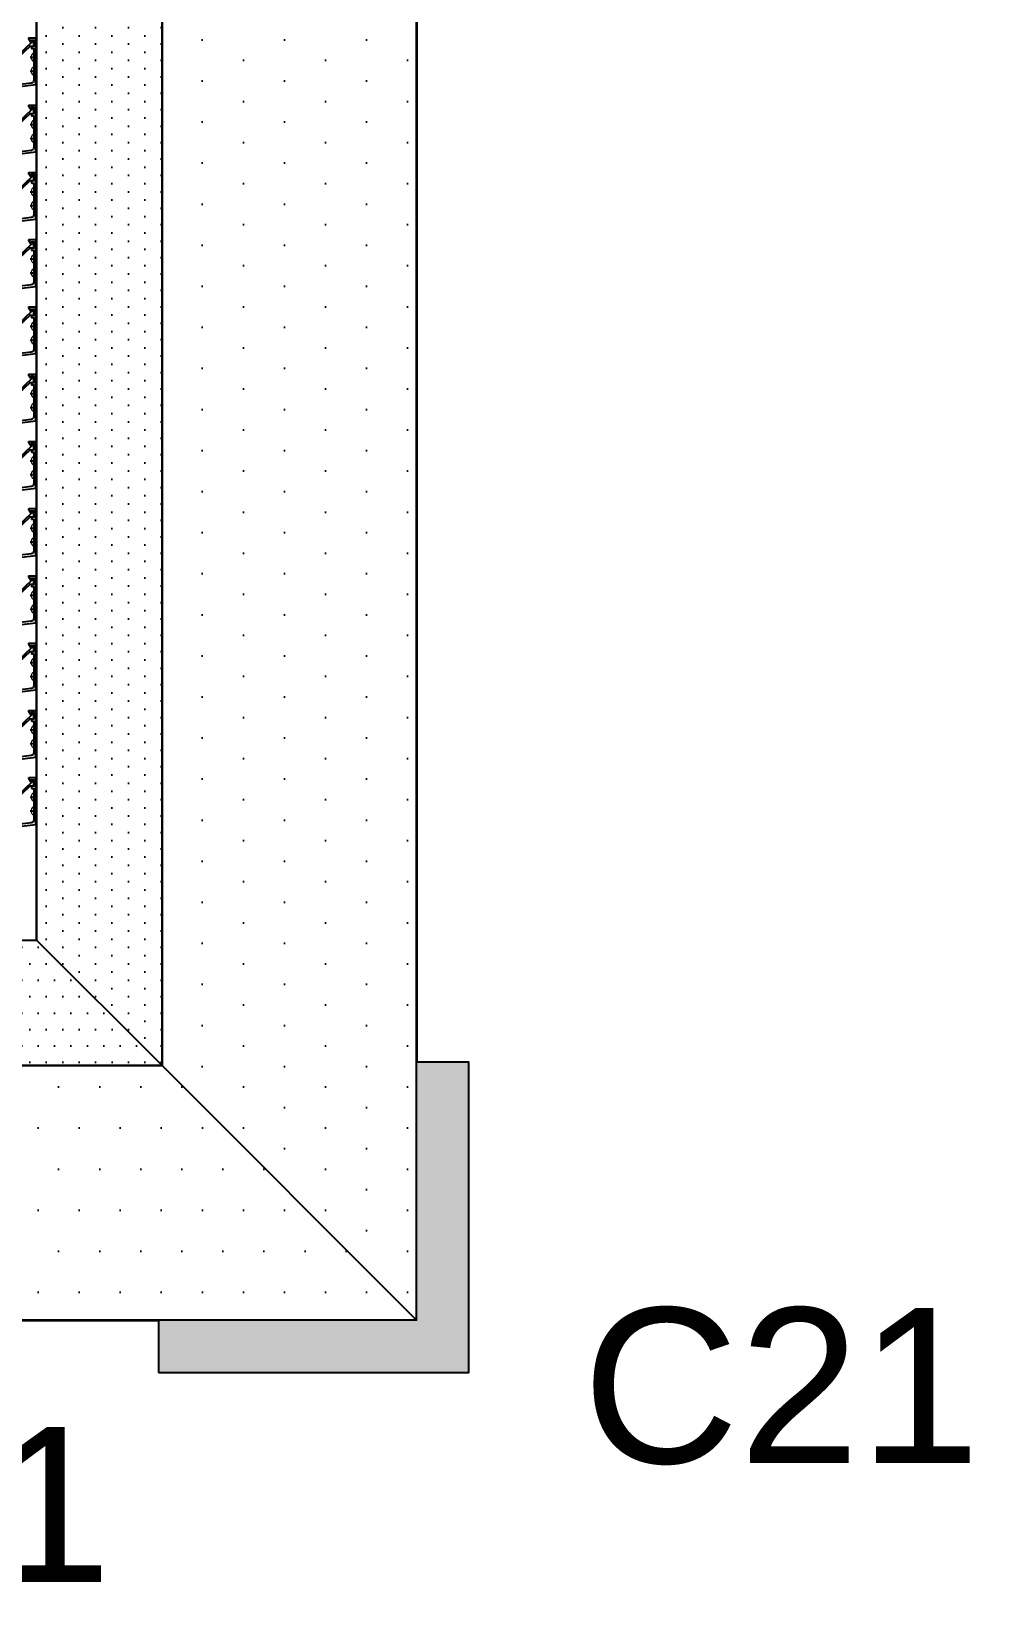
# Model space of a CAD drawing. Header units: millimetres. Extents: x 663313 to 1226001, y 1431724 to 1620898.
# Drawn here: x 745206 to 746138, y 1513704 to 1515217 of the extents above; entities that cross this region are included whole.
import ezdxf

# ---------------------------------------------------------------- set-up
doc = ezdxf.new("R2010")
doc.units = ezdxf.units.MM
for name, pattern in [('CENTER', [50.8, 31.75, -6.35, 6.35, -6.35]), ('HIDDEN', [0.375, 0.25, -0.125]), ('XKITLINE00', [0]), ('XKITLINE02', [4, 2, -2])]:
    doc.linetypes.add(name, pattern=pattern)
for name, color, linetype in [('000 - CONCRETE_COL_HATCH_', 251, 'Continuous'), ('000 - CONCRETE_COL_WIPEOUT_', 250, 'Continuous'), ('000 - EXISTING_COLUMN_CUT_COLOR_5', 5, 'Continuous'), ('000 - EXISTING_CONCRETE_CUT_COLOR_5', 5, 'Continuous'), ('000 - STRUCTURE_STEEL_ACCESORIES_MAIN_COLOR_2', 1, 'Continuous'), ('000 - STRUCTURE_STEEL_ACCESORIES_SUB_COLOR_3', 251, 'Continuous'), ('000 - STRUCTURE_STEEL_ACCESORIES_WIPEOUT_', 250, 'Continuous'), ('010 - ASPG_ACCESSORIES_HATCH_', 251, 'Continuous'), ('010 - ASPG_ACCESSORIES_MAIN_COLOR_1', 1, 'Continuous'), ('010 - ASPG_ACCESSORIES_SUB_COLOR_1', 1, 'Continuous'), ('010 - ASPG_ACCESSORIES_SUB_COLOR_2', 251, 'Continuous'), ('010 - ASPG_ACCESSORIES_SYMBOL_', 251, 'Continuous'), ('010 - ASPG_ACCESSORIES_WIPEOUT_', 250, 'Continuous'), ('010 - ASPG_EXTR_MAIN_COLOR_2', 2, 'Continuous'), ('010 - ASPG_FASTERN_MAIN_COLOR_1', 1, 'Continuous'), ('010 - ASPG_FLASHING_HATCH_', 251, 'Continuous'), ('010 - ASPG_FLASHING_MAIN_COLOR_2', 2, 'Continuous'), ('010 - ASPG_FLASHING_MAIN_COLOR_4', 4, 'Continuous'), ('010 - ASPG_FLASHING_WIPEOUT_', 250, 'Continuous'), ('010 - ASPG_FRAMING_CUT_COLOR_4', 4, 'Continuous'), ('010 - ASPG_FRAMING_HATCH_', 251, 'Continuous'), ('010 - ASPG_FRAMING_MAIN_COLOR_2', 2, 'Continuous'), ('010 - ASPG_FRAMING_SUB_COLOR_2', 1, 'Continuous'), ('010 - ASPG_FRAMING_WIPEOUT_', 250, 'Continuous'), ('BOLT & SCREW', 251, 'Continuous'), ('Center Line', 1, 'CENTER'), ('CVA044__', 2, 'Continuous'), ('DIM', 1, 'Continuous'), ('tube-stopper', 2, 'Continuous')]:
    doc.layers.add(name, color=color, linetype=linetype)
doc.layers.add('000 - STRUCTURE_STEEL_ACCESORIES_DEF_SUB', color=250, linetype='Continuous', plot=False)
doc.layers.add('010 - ASPG_EXTR_DEF_SUB', color=250, linetype='Continuous', plot=False)
for name, color, linetype, lineweight in [('12-GRID', 1, 'CENTER', 13), ('9-SCREW', 251, 'Continuous', 9), ('A-FLOR-E', 2, 'Continuous', 9), ('Bolt', 7, 'Continuous', 0), ('Part', 2, 'Continuous', 0), ('SCREW', 8, 'Continuous', 5)]:
    doc.layers.add(name, color=color, linetype=linetype, lineweight=lineweight)
doc.styles.add('Arial', font='arial.ttf')
pattern_1 = [(0, (0, 0), (7.9375, 15.875), [0, -15.875])]
pattern_2 = [(0, (0, 0), (19.84375, 39.6875), [0, -39.6875])]
pattern_3 = [(45, (68845973.911, -106253.634), (-4.0411152545, 4.0411152545), []), (45, (68845976.6053, -106253.634), (-4.0411152545, 4.0411152545), [])]

# ---------------------------------------------------------------- blocks, each defined once
blk = doc.blocks.new('C21')
at = {"color": 251}
for p, q in [((0, 0.063), (0, -0.063)), ((0.063, 0), (-0.063, 0))]:
    blk.add_line(p, q, dxfattribs=at)
at = {"layer": 'A-FLOR-E', "color": 5}
blk.add_lwpolyline([(0.15, 0.15), (0.15, -0.15), (-0.15, -0.15), (-0.15, 0.15)], close=True, dxfattribs=at)
blk = doc.blocks.new('44')
at = {"layer": 'Bolt', "color": 21, "linetype": 'XKITLINE00', "lineweight": 0}
for p, q in [((25.6652, 44.43), (25.6745, 44.43)), ((25.6792, 44.444), (25.6792, 44.4347)), ((25.6932, 44.43), (25.6839, 44.43)), ((25.7252, 44.43), (25.7345, 44.43)), ((25.7392, 44.444), (25.7392, 44.4347)), ((25.7532, 44.43), (25.7439, 44.43)), ((25.6792, 44.416), (25.6792, 44.4253)), ((25.7392, 44.416), (25.7392, 44.4253)), ((25.6292, 44.334), (25.6292, 44.3247)), ((25.6292, 44.334), (25.6292, 44.3247)), ((25.7892, 44.334), (25.7892, 44.3247)), ((25.7892, 44.334), (25.7892, 44.3247)), ((25.6152, 44.32), (25.6245, 44.32)), ((25.6152, 44.32), (25.6245, 44.32)), ((25.6292, 44.306), (25.6292, 44.3153)), ((25.6292, 44.306), (25.6292, 44.3153)), ((25.6432, 44.32), (25.6339, 44.32)), ((25.6432, 44.32), (25.6339, 44.32)), ((25.7752, 44.32), (25.7845, 44.32)), ((25.7752, 44.32), (25.7845, 44.32)), ((25.7892, 44.306), (25.7892, 44.3153)), ((25.7892, 44.306), (25.7892, 44.3153)), ((25.8032, 44.32), (25.7939, 44.32)), ((25.8032, 44.32), (25.7939, 44.32))]:
    blk.add_line(p, q, dxfattribs=at)
at = {"layer": 'Bolt', "color": 21, "linetype": 'XKITLINE02', "lineweight": 0}
for p, q in [((25.7062, 44.3395), (25.7012, 44.3395)), ((25.7062, 44.327), (25.7122, 44.327)), ((25.7122, 44.327), (25.7062, 44.327)), ((25.7201, 44.32), (25.6772, 44.32)), ((25.7062, 44.313), (25.7122, 44.313)), ((25.7122, 44.313), (25.7062, 44.313)), ((25.7062, 44.3005), (25.7012, 44.3005))]:
    blk.add_line(p, q, dxfattribs=at)
at = {"layer": 'Part', "color": 251, "linetype": 'HIDDEN', "lineweight": 0, "ltscale": 5}
for p, q in [((28.1068, 44.4836), (25.4342, 44.4836)), ((28.1068, 44.3746), (25.4342, 44.3746))]:
    blk.add_line(p, q, dxfattribs=at)
at = {"layer": 'Part', "linetype": 'XKITLINE02', "lineweight": 0}
for p, q in [((25.7062, 44.37), (25.7062, 44.49)), ((25.7122, 44.37), (25.7122, 44.49)), ((25.7012, 44.35), (25.7012, 44.29))]:
    blk.add_line(p, q, dxfattribs=at)
at = {"layer": 'Part', "color": 21, "linetype": 'XKITLINE02', "lineweight": 0}
for p, q in [((25.7122, 44.4), (25.7062, 44.4)), ((25.7592, 44.37), (25.6592, 44.37))]:
    blk.add_line(p, q, dxfattribs=at)
at = {"layer": 'Part', "color": 252, "linetype": 'HIDDEN', "lineweight": 0, "ltscale": 2}
for p, q in [((25.5992, 44.375), (25.5792, 44.395)), ((25.8192, 44.375), (25.8392, 44.395))]:
    blk.add_line(p, q, dxfattribs=at)
at = {"layer": 'Part', "lineweight": 0}
for p, q in [((25.5792, 44.245), (25.5992, 44.265)), ((25.8392, 44.245), (25.8192, 44.265))]:
    blk.add_line(p, q, dxfattribs=at)
at = {"layer": 'Part', "color": 4, "lineweight": 0}
blk.add_lwpolyline([(25.4342, 44.4916), (28.1068, 44.4916), (28.1068, 44.3666), (25.4342, 44.3666)], close=True, dxfattribs=at)
at = {"layer": 'Part', "linetype": 'XKITLINE02', "lineweight": 0}
for points in [[(25.6592, 44.37), (25.6592, 44.49), (25.7592, 44.49), (25.7592, 44.37)], [(25.7062, 44.35), (25.6462, 44.35), (25.6462, 44.29), (25.7062, 44.29)]]:
    blk.add_lwpolyline(points, dxfattribs=at)
at = {"layer": 'Part', "color": 252, "linetype": 'HIDDEN', "lineweight": 0, "ltscale": 2}
for points in [[(25.8392, 44.3666), (25.8392, 44.395), (25.5792, 44.395), (25.5792, 44.3666)], [(25.8192, 44.3666), (25.8192, 44.375), (25.5992, 44.375), (25.5992, 44.3666)]]:
    blk.add_lwpolyline(points, dxfattribs=at)
at = {"layer": 'Part', "linetype": 'XKITLINE02', "lineweight": 0}
blk.add_lwpolyline([(25.7592, 44.37), (25.7592, 44.362), (25.7122, 44.362), (25.7122, 44.278), (25.7592, 44.278), (25.7592, 44.27), (25.6592, 44.27), (25.6592, 44.278), (25.7062, 44.278), (25.7062, 44.362), (25.6592, 44.362), (25.6592, 44.37)], close=True, dxfattribs=at)
at = {"layer": 'Part', "lineweight": 0}
for points in [[(25.5792, 44.3666), (25.5792, 44.245), (25.8392, 44.245), (25.8392, 44.3666)], [(25.5992, 44.3666), (25.5992, 44.265), (25.8192, 44.265), (25.8192, 44.3666)]]:
    blk.add_lwpolyline(points, dxfattribs=at)
blk = doc.blocks.new('*U5735')
blk.add_wipeout([(-150, -150), (150, -150), (150, 150), (-150, 150)]).dxf.layer = '000 - CONCRETE_COL_WIPEOUT_'
at = {"layer": '000 - CONCRETE_COL_HATCH_'}
h = blk.add_hatch(dxfattribs=at)
h.set_pattern_fill('AR-CONC', color=256, scale=0.5)
h.set_pattern_definition([(50, (0, -2e-14), (3.5863, -0.31376), [0.375, -4.125]), (355, (0, -2e-14), (-0.693757, 3.76096), [0.3, -3.3]), (100.4514, (0.299, -0.026), (2.892544, 3.4472), [0.3187, -3.50571]), (46.1842, (0, 1), (5.33621, -0.8276), [0.5625, -6.1875]), (96.6356, (0.4447, 0.931), (4.67331, 4.87059), [0.47805, -5.25857]), (351.1842, (0, 1), (4.67331, 4.8706), [0.45, -4.95]), (21, (0.5, 0.75), (2.984535, -2.013094), [0.375, -4.125]), (326, (0.5, 0.75), (1.216577, 3.62575), [0.3, -3.3]), (71.4514, (0.7487, 0.5822), (4.20111, 1.612656), [0.3187, -3.50571]), (37.5, (0, -2e-14), (0.060799, 1.664469), [0, -3.26, 0, -3.35, 0, -3.3125]), (7.5, (0, -2e-14), (1.315348, 1.972059), [0, -1.91, 0, -3.185, 0, -1.2625]), (327.5, (-1.115, -2e-14), (2.669112, -0.112774), [0, -1.25, 0, -3.9, 0, -5.175]), (317.5, (-1.615, -2e-14), (2.91593, 0.500525), [0, -1.625, 0, -2.59, 0, -3.675])])
h.paths.add_polyline_path([(-150, -150), (150, -150), (150, 150), (-150, 150)])
blk.add_point((0, 0))
at = {"layer": '000 - EXISTING_COLUMN_CUT_COLOR_5'}
blk.add_lwpolyline([(-150, -150), (150, -150), (150, 150), (-150, 150)], close=True, dxfattribs=at)
blk = doc.blocks.new('W-1-PP18-ST_ENT4_REV00_20260531-225334_LOPF_PL')
at = {"layer": 'DIM', "color": 253, "linetype": 'HIDDEN', "ltscale": 5}
blk.add_line((-2609.5, -7804.7), (-2609.3, -2059.5), dxfattribs=at)
at = {"layer": 'DIM', "color": 2}
blk.add_line((-2359.5, -7804.7), (-2359.4, -5082.1), dxfattribs=at)
for points in [[(-2609.5, -7804.7), (-3030, -7804.7)], [(-2609.5, -8054.7), (-3030, -8054.7)]]:
    blk.add_lwpolyline(points, dxfattribs=at)
at = {"color": 2, "xscale": 1000.000000000001, "yscale": 1000.000000000001, "zscale": 1000.000000000001, "rotation": 89.99860513390384}
blk.add_blockref('C21', (-2459.5, -7954.7), dxfattribs=at)
at = {"layer": 'CVA044__', "color": 3, "char_height": 150, "attachment_point": 5, "style": 'Arial', "bg_fill": 3, "box_fill_scale": 1.1, "bg_fill_color": 256, "bg_fill_true_color": 13158600, "bg_fill_transparency": 0}
for insert in [(-2007.5, -8118.2), (-2847, -8233.2)]:
    blk.add_mtext('\\A1;C21', dxfattribs=dict(at, insert=insert))
at = {"xscale": 1000.000000000001, "yscale": 1000.000000000001, "zscale": 1000.000000000001, "rotation": 90}
blk.add_blockref('44', (41885.6, -33213.9), dxfattribs=at)
at = {"layer": '000 - EXISTING_CONCRETE_CUT_COLOR_5'}
blk.add_blockref('*U5735', (-2459.5, -7954.7), dxfattribs=at)
blk = doc.blocks.new('*U6399')
at = {"layer": '12-GRID', "color": 8, "linetype": 'CENTER'}
for p, q in [((0, -6.2), (0, 2.2)), ((-4.2, -2), (4.2, -2))]:
    blk.add_line(p, q, dxfattribs=at)
at = {"layer": 'BOLT & SCREW'}
for p, q in [((-0.6, -1.8), (-1.8, -1.6)), ((-0.6, -2.2), (-1.8, -2.4)), ((-0.5, -1.8), (-0.9, -1.6)), ((-0.5, -2.2), (-0.9, -2.4)), ((-0.2, -1.4), (-0.4, -0.2)), ((-0.2, -1.5), (-0.4, -1.1)), ((-0.2, -2.5), (-0.4, -2.9)), ((-0.2, -2.6), (-0.4, -3.8)), ((0.2, -1.4), (0.4, -0.2)), ((0.2, -1.5), (0.4, -1.1)), ((0.4, -2.9), (0.2, -2.5)), ((0.2, -2.6), (0.4, -3.8)), ((0.5, -1.8), (0.9, -1.6)), ((0.5, -2.2), (0.9, -2.4)), ((0.6, -1.8), (1.8, -1.6)), ((0.6, -2.2), (1.8, -2.4))]:
    blk.add_line(p, q, dxfattribs=at)
for points in [[(-1.8, -1.6), (-0.9, -1.6, 0.414214), (-0.4, -1.1), (-0.4, -0.2), (0.4, -0.2), (0.4, -1.1, 0.414214), (0.9, -1.6), (1.8, -1.6), (1.8, -2.4), (0.9, -2.4, 0.414214), (0.4, -2.9), (0.4, -3.8), (-0.4, -3.8), (-0.4, -2.9, 0.414214), (-0.9, -2.4), (-1.8, -2.4)], [(0.2, -2.5, -0.414214), (0.5, -2.2), (0.6, -2.2), (0.6, -1.8), (0.5, -1.8, -0.414214), (0.2, -1.5), (0.2, -1.4), (-0.2, -1.4), (-0.2, -1.5, -0.414214), (-0.5, -1.8), (-0.6, -1.8), (-0.6, -2.2), (-0.5, -2.2, -0.414214), (-0.2, -2.5), (-0.2, -2.6), (0.2, -2.6)]]:
    blk.add_lwpolyline(points, format="xyb", close=True, dxfattribs=at)
blk.add_circle((0, -2), 3.5, dxfattribs=at)
blk = doc.blocks.new('000_ASPG_TYP_FILES_20260218-010703_FRAME_EXTR_')
at = {"layer": '010 - ASPG_FRAMING_HATCH_'}
h = blk.add_hatch(dxfattribs=at)
h.set_pattern_fill('ANSI32', color=256, scale=0.1, angle=180)
edge = h.paths.add_edge_path()
edge.add_line((2, 16), (2, 2))
edge.add_line((2, 2), (39.7, 2))
edge.add_arc((39.7, 1.7), 0.3, 0, 90, ccw=False)
edge.add_line((40, 1.7), (40, 0.3))
edge.add_arc((39.7, 0.3), 0.3, -90, 0, ccw=False)
edge.add_line((39.7, 0), (0.3, 0))
edge.add_arc((0.3, 0.3), 0.3, 180, 270, ccw=False)
edge.add_line((0, 0.3), (0, 17.7))
edge.add_arc((0.3, 17.7), 0.3, 90, 180, ccw=False)
edge.add_line((0.3, 18), (22.6, 18))
edge.add_arc((22.6, 18.5), 0.5, 270, 380.2095)
edge.add_arc((26.2, 19.8), 3.35, 182.0638, 200.2095, ccw=False)
edge.add_arc((23.6, 19.7), 0.76, 2.0638, 182.0638, ccw=False)
edge.add_arc((26.2, 19.8), 1.83, 182.0638, 447.9362)
edge.add_arc((26.3, 22.4), 0.76, 87.9362, 267.9362, ccw=False)
edge.add_arc((26.2, 19.8), 3.35, 69.7905, 87.9362, ccw=False)
edge.add_arc((27.5, 23.4), 0.5, 249.7905, 360)
edge.add_line((28, 23.4), (28, 26.7))
edge.add_line((28, 26.7), (28.5, 27.2))
edge.add_line((28.5, 27.2), (28, 27.7))
edge.add_line((28, 27.7), (28, 38.6))
edge.add_line((28, 38.6), (28.5, 39.1))
edge.add_line((28.5, 39.1), (28, 39.6))
edge.add_line((28, 39.6), (28, 42.9))
edge.add_arc((27.5, 42.9), 0.5, 0, 110.2095)
edge.add_arc((26.2, 46.5), 3.35, 272.0638, 290.2095, ccw=False)
edge.add_arc((26.3, 43.9), 0.76, 92.0638, 272.0638, ccw=False)
edge.add_arc((26.2, 46.5), 1.83, 272.0638, 537.9362)
edge.add_arc((23.6, 46.6), 0.76, 177.9362, 357.9362, ccw=False)
edge.add_arc((26.2, 46.5), 3.35, 159.7905, 177.9362, ccw=False)
edge.add_arc((22.6, 47.8), 0.5, 339.7905, 450)
edge.add_line((22.6, 48.3), (0.3, 48.3))
edge.add_arc((0.3, 48.6), 0.3, 180, 270, ccw=False)
edge.add_line((0, 48.6), (0, 60))
edge.add_arc((0.3, 60), 0.3, 90, 180, ccw=False)
edge.add_line((0.3, 60.3), (5, 60.3))
edge.add_line((5, 60.3), (5, 65))
edge.add_arc((5.3, 65), 0.3, 90, 180, ccw=False)
edge.add_line((5.3, 65.3), (30, 65.3))
edge.add_line((30, 65.3), (30, 63.6))
edge.add_arc((29.7, 63.6), 0.3, -90, 0, ccw=False)
edge.add_line((29.7, 63.3), (7.3, 63.3))
edge.add_arc((7.3, 63), 0.3, 90, 180)
edge.add_line((7, 63), (7, 58.3))
edge.add_line((7, 58.3), (2.3, 58.3))
edge.add_arc((2.3, 58), 0.3, 90, 180)
edge.add_line((2, 58), (2, 50.6))
edge.add_arc((2.3, 50.6), 0.3, 180, 270)
edge.add_line((2.3, 50.3), (29.7, 50.3))
edge.add_arc((29.7, 50), 0.3, 0, 90, ccw=False)
edge.add_line((30, 50), (30, 26.7))
edge.add_line((30, 26.7), (30, 16.3))
edge.add_arc((29.7, 16.3), 0.3, -90, 0, ccw=False)
edge.add_line((29.7, 16), (2, 16))
at = {"layer": '010 - ASPG_FRAMING_CUT_COLOR_4'}
blk.add_lwpolyline([(2, 16), (2, 2), (39.7, 2, -0.414214), (40, 1.7), (40, 0.3, -0.414214), (39.7, 0), (0.3, 0, -0.414214), (0, 0.3), (0, 17.7, -0.414214), (0.3, 18), (22.6, 18, 0.52173), (23, 18.7, -0.079342), (22.8, 19.7, -1), (24.3, 19.8, 2.296346), (26.2, 21.7, -1), (26.3, 23.2, -0.079342), (27.3, 23, 0.52173), (28, 23.4), (28, 26.7), (28.5, 27.2), (28, 27.7), (28, 38.6), (28.5, 39.1), (28, 39.6), (28, 42.9, 0.52173), (27.3, 43.3, -0.079342), (26.3, 43.1, -1), (26.2, 44.6, 2.296346), (24.3, 46.5, -1), (22.8, 46.6, -0.079342), (23, 47.6, 0.52173), (22.6, 48.3), (0.3, 48.3, -0.414214), (0, 48.6), (0, 60, -0.414214), (0.3, 60.3), (5, 60.3), (5, 65, -0.414214), (5.3, 65.3), (30, 65.3), (30, 63.6, -0.414214), (29.7, 63.3), (7.3, 63.3, 0.414214), (7, 63), (7, 58.3), (2.3, 58.3, 0.414214), (2, 58), (2, 50.6, 0.414214), (2.3, 50.3), (29.7, 50.3, -0.414214), (30, 50), (30, 26.7), (30, 16.3, -0.414214), (29.7, 16)], format="xyb", close=True, dxfattribs=at)
for p in [(26.2, 48.5), (26.2, 21.8)]:
    blk.add_blockref('*U6399', p)
blk = doc.blocks.new('PZG35-9D5')
at = {"layer": 'Center Line'}
blk.add_line((0, 3.7), (0, -10.5), dxfattribs=at)
at = {"layer": 'SCREW', "color": 8}
for p, q in [((-1.4, 0), (-1.4, -1.1)), ((1.4, 0), (1.4, -0.6)), ((-1.9, -1.4), (1.9, -0.9)), ((-1.9, -1.4), (-1.4, -1.1)), ((-1.9, -1.4), (-1.4, -1.7)), ((-1.9, -2.7), (1.9, -2.2)), ((-1.9, -2.7), (-1.4, -2.4)), ((-1.9, -2.7), (-1.4, -3)), ((-1.9, -4), (-1.4, -3.7)), ((-1.9, -4), (-1, -3.9)), ((-1.9, -4), (-1.4, -4.3)), ((-1.4, -1.1), (1.4, -0.6)), ((-1.4, -1.7), (1.4, -1.2)), ((-1.4, -1.7), (-1.4, -2.4)), ((-1.4, -2.4), (1.4, -1.9)), ((-1.4, -3), (1.4, -2.5)), ((-1.4, -3), (-1.4, -3.7)), ((-1.4, -3.7), (-0.8, -3.6)), ((-1.4, -4.3), (-1.4, -8.1)), ((-1.4, -4.3), (-1.2, -4.3)), ((0, -9.5), (-1.4, -8.1)), ((0, -9.5), (1.4, -8.1)), ((0.6, -3.3), (1.4, -3.2)), ((0.7, -3.7), (1.9, -3.5)), ((0.7, -3.9), (1.4, -3.8)), ((0.7, -4.6), (1.4, -4.5)), ((0.7, -5), (1.9, -4.8)), ((0.7, -5.2), (1.4, -5.1)), ((1.9, -0.9), (1.4, -0.6)), ((1.9, -0.9), (1.4, -1.2)), ((1.4, -1.2), (1.4, -1.9)), ((1.9, -2.2), (1.4, -1.9)), ((1.9, -2.2), (1.4, -2.5)), ((1.4, -2.5), (1.4, -3.2)), ((1.9, -3.5), (1.4, -3.2)), ((1.9, -3.5), (1.4, -3.8)), ((1.4, -3.8), (1.4, -4.5)), ((1.9, -4.8), (1.4, -4.5)), ((1.9, -4.8), (1.4, -5.1)), ((1.4, -5.1), (1.4, -8.1))]:
    blk.add_line(p, q, dxfattribs=at)
blk.add_lwpolyline([(0, -9.5), (0.7, -5.2), (0.7, -3.6, 0.417657), (0.4, -3.3, 0.108102), (-0.8, -3.6), (-1.4, -4.7)], format="xyb", dxfattribs=at)
blk = doc.blocks.new('*U6170')
at = {"layer": 'SCREW', "color": 6}
blk.add_lwpolyline([(3, 1.8, 0.09906), (0.8, 2.5), (0.8, 2.3), (-0.8, 2.3), (-0.8, 2.5, 0.09906), (-3, 1.8, 0.266588), (-3.5, 1), (-3.5, 0.2, 0.414214), (-3.3, 0), (3.3, 0, 0.414214), (3.5, 0.2), (3.5, 1, 0.266588)], format="xyb", close=True, dxfattribs=at)
at = {"layer": 'SCREW'}
blk.add_blockref('PZG35-9D5', (0, 0), dxfattribs=at)
blk = doc.blocks.new('*U6179')
blk.add_point((0, 0))
at = {"layer": '010 - ASPG_ACCESSORIES_MAIN_COLOR_1'}
blk.add_lwpolyline([(-39.7, -0.6, 0.414214), (-40, -0.9), (-40, -7.4, 0.57735), (-39.7, -7.6), (-36.6, -5.8, 0.767327), (-36.8, -5.3), (-37.9, -5.3, -0.414214), (-38.2, -5), (-38.2, -2.8, -0.414214), (-38, -2.6), (-32.2, -2.6, -0.388879), (-32, -2.8), (-31.8, -4.3, 0.388879), (-31.3, -4.8), (-30.3, -4.8, 0.414214), (-30, -4.5), (-30, -2.9, -0.414214), (-29.7, -2.6), (0.4, -2.6, -0.378969), (3.4, -5.2), (8, -42.5, 0.446593), (11.6, -45.1, -0.489802), (16.1, -48.7), (16.1, -49.4, -0.18248), (15.8, -50, -0.267949), (15.3, -50.2, 1.122115), (15.1, -52.3, 0.405004), (18.1, -49.4), (18.1, -48.7, 0.489805), (11.2, -43.1, -0.446597), (9.9, -42.3), (4.9, -0.8, 0.364176), (4.6, -0.6)], format="xyb", close=True, dxfattribs=at)
at = {"layer": '010 - ASPG_EXTR_DEF_SUB'}
for p in [(-40, -0.5), (43.4, -76.9), (43.4, -77.5)]:
    blk.add_point(p, dxfattribs=at)
at = {"layer": '010 - ASPG_EXTR_MAIN_COLOR_2'}
blk.add_lwpolyline([(11.4, -48.2), (11.5, -47.4), (12.2, -47.6), (12.3, -46.8, -0.535538), (14.2, -49.2, 0.991572), (15.7, -49.6, 1.157025), (8.8, -48.8, -0.688558), (8.3, -49), (-17.1, -22.2), (-32.3, -6.1), (-32.3, -2.9, 0.414312), (-32.6, -2.6), (-37.5, -2.6, 0.414116), (-37.8, -2.9), (-37.8, -4.3, 0.414214), (-37.5, -4.6), (-36, -4.6, -0.205895), (-35.8, -4.7), (33.2, -77.5), (43.1, -77.5, 0.668179), (43.4, -77), (40.5, -74.2, 0.668179), (40, -74.4), (40, -76), (33.9, -76), (11.9, -52.8, -0.558354), (12.1, -52, 0.766275), (12, -50.4, -0.438583), (10.7, -48.1)], format="xyb", close=True, dxfattribs=at)
at = {"layer": 'SCREW', "rotation": 180}
for p in [(-21.6, -2.5), (-8.2, -2.5)]:
    blk.add_blockref('*U6170', p, dxfattribs=at)
blk = doc.blocks.new('*U4701')
blk.add_wipeout([(1495, 4), (60, 4), (60, 69.3), (1495, 69.3)]).dxf.layer = '010 - ASPG_FRAMING_WIPEOUT_'
at = {"layer": '010 - ASPG_FRAMING_MAIN_COLOR_2'}
blk.add_lwpolyline([(1465, 69.3), (90, 69.3), (90, 6), (1465, 6)], close=True, dxfattribs=at)
at = {"layer": '010 - ASPG_FRAMING_SUB_COLOR_2'}
for points in [[(1495, 4), (60, 4), (60, 69.3), (1495, 69.3)], [(60, 2), (60, 4), (1495, 4), (1495, 2)]]:
    blk.add_lwpolyline(points, close=True, dxfattribs=at)
at = {"color": 1, "xscale": -1, "rotation": 180}
for p in [(490, 69.3), (555, 69.3), (620, 69.3), (685, 69.3), (750, 69.3), (815, 69.3), (880, 69.3), (945, 69.3), (1010, 69.3), (1075, 69.3), (1140, 69.3), (1205, 69.3), (1270, 69.3)]:
    blk.add_blockref('*U6179', p, dxfattribs=at)
at = {"xscale": -1}
blk.add_blockref('000_ASPG_TYP_FILES_20260218-010703_FRAME_EXTR_', (1495, 4), dxfattribs=at)
blk = doc.blocks.new('W-1-PP18-ST_ENT4_REV00_20260604-235409_LOPF_ASPG_')
at = {"xscale": -1.000000000000002, "rotation": 90}
blk.add_blockref('*U4701', (-2658, -6300), dxfattribs=at)
blk = doc.blocks.new('*U5634')
blk.add_wipeout([(0, -52), (1508, -52), (1754, -298), (0, -298)]).dxf.layer = '010 - ASPG_FLASHING_WIPEOUT_'
at = {"layer": '010 - ASPG_FLASHING_HATCH_'}
h = blk.add_hatch(dxfattribs=at)
h.set_pattern_fill('DOTS', color=256, scale=0.5)
h.set_pattern_definition(pattern_2)
h.paths.add_polyline_path([(0, -52), (1508, -52), (1754, -298), (0, -298)])
at = {"layer": '010 - ASPG_FLASHING_MAIN_COLOR_2'}
blk.add_lwpolyline([(0, -52), (1508, -52), (1754, -298), (0, -298)], close=True, dxfattribs=at)
blk.add_wipeout([(0, 69.3), (1386.7, 69.3), (1508, -52), (0, -52)]).dxf.layer = '010 - ASPG_FLASHING_WIPEOUT_'
at = {"layer": '010 - ASPG_FLASHING_HATCH_'}
h = blk.add_hatch(dxfattribs=at)
h.set_pattern_fill('DOTS', color=256, scale=0.2)
h.set_pattern_definition(pattern_1)
h.paths.add_polyline_path([(0, 69.3), (1386.7, 69.3), (1508, -52), (0, -52)])
at = {"layer": '010 - ASPG_FLASHING_MAIN_COLOR_4'}
blk.add_lwpolyline([(0, 69.3), (1386.7, 69.3), (1508, -52), (0, -52)], close=True, dxfattribs=at)
blk = doc.blocks.new('*U5635')
blk.add_wipeout([(0, -52), (842.3, -52), (1088.3, -298), (0, -298)]).dxf.layer = '010 - ASPG_FLASHING_WIPEOUT_'
at = {"layer": '010 - ASPG_FLASHING_HATCH_'}
h = blk.add_hatch(dxfattribs=at)
h.set_pattern_fill('DOTS', color=256, scale=0.5)
h.set_pattern_definition(pattern_2)
h.paths.add_polyline_path([(0, -52), (842.3, -52), (1088.3, -298), (0, -298)])
at = {"layer": '010 - ASPG_FLASHING_MAIN_COLOR_2'}
blk.add_lwpolyline([(0, -52), (842.3, -52), (1088.3, -298), (0, -298)], close=True, dxfattribs=at)
blk.add_wipeout([(0, 69.3), (721, 69.3), (842.3, -52), (0, -52)]).dxf.layer = '010 - ASPG_FLASHING_WIPEOUT_'
at = {"layer": '010 - ASPG_FLASHING_HATCH_'}
h = blk.add_hatch(dxfattribs=at)
h.set_pattern_fill('DOTS', color=256, scale=0.2)
h.set_pattern_definition(pattern_1)
h.paths.add_polyline_path([(0, 69.3), (721, 69.3), (842.3, -52), (0, -52)])
at = {"layer": '010 - ASPG_FLASHING_MAIN_COLOR_4'}
blk.add_lwpolyline([(0, 69.3), (721, 69.3), (842.3, -52), (0, -52)], close=True, dxfattribs=at)
blk = doc.blocks.new('W-1-PP18-ST_ENT4_REV00_20260617-033902_ASPG_FLASHING')
blk.add_blockref('*U5635', (-3448.3, -7756))
at = {"xscale": -1.000000000000002, "rotation": 90}
blk.add_blockref('*U5634', (-2658, -6300), dxfattribs=at)
blk = doc.blocks.new('*U4563')
at = {"layer": '010 - ASPG_ACCESSORIES_SUB_COLOR_2'}
for p, q in [((-2.1, -1.5), (-2.1, 0)), ((2.1, -1), (2.1, 0)), ((-2.7, -1.9), (2.7, -1.4)), ((-2.7, -1.9), (-2.1, -1.5)), ((-2.7, -1.9), (-2.1, -2.3)), ((-2.7, -3.7), (2.7, -3.2)), ((-2.7, -3.7), (-2.1, -3.3)), ((-2.7, -3.7), (-2.1, -4.1)), ((-2.7, -5.5), (2.7, -5)), ((-2.7, -5.5), (2.7, -5)), ((-2.7, -5.5), (-2.1, -5.1)), ((-2.7, -5.5), (-2.1, -5.1)), ((-2.7, -5.5), (-2.1, -5.9)), ((-2.7, -5.5), (-2.1, -5.9)), ((-2.7, -7.3), (2.7, -6.8)), ((-2.7, -7.3), (-2.1, -6.9)), ((-2.7, -7.3), (-2.1, -7.7)), ((-2.7, -9.1), (-2.1, -8.7)), ((-2.7, -9.1), (-1.6, -9)), ((-2.7, -9.1), (-2.1, -9.5)), ((-2.7, -10.9), (-2.1, -10.5)), ((-2.7, -10.9), (-1.8, -10.8)), ((-2.7, -10.9), (-2.1, -11.3)), ((-2.1, -1.5), (2.1, -1)), ((-2.1, -2.3), (2.1, -1.8)), ((-2.1, -3.3), (-2.1, -2.3)), ((-2.1, -3.3), (2.1, -2.8)), ((-2.1, -4.1), (2.1, -3.6)), ((-2.1, -5.1), (-2.1, -4.1)), ((-2.1, -5.1), (2.1, -4.6)), ((-2.1, -5.1), (2.1, -4.6)), ((-2.1, -5.9), (2.1, -5.4)), ((-2.1, -5.9), (2.1, -5.4)), ((-2.1, -6.9), (-2.1, -5.9)), ((-2.1, -6.9), (-2.1, -5.9)), ((-2.1, -6.9), (2.1, -6.4)), ((-2.1, -7.7), (2.1, -7.2)), ((-2.1, -8.7), (-2.1, -7.7)), ((-2.1, -8.7), (-1.1, -8.6)), ((-2.1, -9.5), (-1.6, -9.4)), ((-2.1, -10.5), (-2.1, -9.5)), ((-2.1, -10.5), (-1.8, -10.5)), ((-2.1, -11.3), (-1.9, -11.2)), ((-2.1, -12.4), (-2.1, -11.3)), ((-2.1, -12.4), (-2.1, -15.6)), ((0.4, -8.4), (2.1, -8.2)), ((0.7, -8.8), (2.7, -8.6)), ((0.7, -9.1), (2.1, -9)), ((0.7, -10.2), (2.1, -10)), ((0.7, -10.6), (2.7, -10.4)), ((0.7, -10.9), (2.1, -10.8)), ((2.7, -1.4), (2.1, -1)), ((2.7, -1.4), (2.1, -1.8)), ((2.1, -2.8), (2.1, -1.8)), ((2.7, -3.2), (2.1, -2.8)), ((2.7, -3.2), (2.1, -3.6)), ((2.1, -4.6), (2.1, -3.6)), ((2.7, -5), (2.1, -4.6)), ((2.7, -5), (2.1, -4.6)), ((2.7, -5), (2.1, -5.4)), ((2.7, -5), (2.1, -5.4)), ((2.1, -6.4), (2.1, -5.4)), ((2.1, -6.4), (2.1, -5.4)), ((2.7, -6.8), (2.1, -6.4)), ((2.7, -6.8), (2.1, -7.2)), ((2.1, -8.2), (2.1, -7.2)), ((2.7, -8.6), (2.1, -8.2)), ((2.7, -8.6), (2.1, -9)), ((2.1, -10), (2.1, -9)), ((2.7, -10.4), (2.1, -10)), ((2.7, -10.4), (2.1, -10.8)), ((2.1, -10.8), (2.1, -15.6)), ((0, -17.2), (-2.1, -15.6)), ((0, -17.2), (2.1, -15.6))]:
    blk.add_line(p, q, dxfattribs=at)
blk.add_lwpolyline([(0, -17.2), (0.7, -11.5), (0.7, -8.7, 0.417657), (0.4, -8.4, 0.070993), (-1.5, -8.7), (-2.1, -12.4)], format="xyb", dxfattribs=at)
at = {"layer": '010 - ASPG_ACCESSORIES_SYMBOL_', "linetype": 'CENTER'}
blk.add_line((0, 6.1), (0, -18.2), dxfattribs=at)
at = {"layer": '010 - ASPG_FASTERN_MAIN_COLOR_1'}
for p, q in [((-5.5, 0.5), (-5.5, 0)), ((5.5, 0), (-5.5, 0)), ((-5.2, 0.9), (-4.2, 1.2)), ((5.2, 0.9), (-5.2, 0.9)), ((-4.2, 5), (-4.2, 1.2)), ((4.2, 1.2), (-4.2, 1.2)), ((3.1, 5.5), (-3.1, 5.5)), ((-2.6, 0.9), (-2.1, 1.2)), ((-2.1, 5), (-2.1, 1.2)), ((2.1, 5), (2.1, 1.2)), ((2.4, 0.9), (2.1, 1.2)), ((4.2, 5), (4.2, 1.2)), ((5.2, 0.9), (4.2, 1.2)), ((5.5, 0.5), (5.5, 0))]:
    blk.add_line(p, q, dxfattribs=at)
for centre, radius, start, end in [((-5.2, 0.5), 0.3, 90, 180), ((-3.1, 3.9), 1.56, 48.0171, 131.9829), ((0, -0.2), 5.63, 68.2799, 111.7201), ((3.1, 3.9), 1.56, 48.0171, 131.9829), ((5.2, 0.5), 0.3, 0, 90)]:
    blk.add_arc(centre, radius, start, end, dxfattribs=at)
blk = doc.blocks.new('G$C7D677D58')
at = {"layer": 'tube-stopper'}
h = blk.add_hatch(dxfattribs=at)
h.set_pattern_fill('ANSI35', color=256, scale=0.02, angle=280.6768, style=0)
h.set_pattern_definition([(145.676841, (67.453535, -13.0942606), (0.00281929957, 0.00412935224), []), (145.676841, (67.4500606, -13.0949156), (0.00281929957, 0.00412935224), [0.00625, -0.00125, 0, -0.00125])])
h.paths.add_polyline_path([(0.0299, 0.0155), (0.0245, 0.0155), (0.0245, 0.0006), (0.0299, 0.0006)])
at = {"layer": '000 - STRUCTURE_STEEL_ACCESORIES_DEF_SUB', "ltscale": 0.1}
blk.add_line((0.0383, 0.008), (0, 0.008, 0), dxfattribs=at)
at = {"layer": '000 - STRUCTURE_STEEL_ACCESORIES_SUB_COLOR_3'}
for p, q in [((0.0133, 0, 0), (0.0133, 0.016, 0)), ((0.0133, 0.016, 0), (0.0145, 0.016, 0)), ((0.0145, 0.016, 0), (0.0145, 0, 0)), ((0.0299, 0), (0.0299, 0.016)), ((0.0299, 0.016), (0.0311, 0.016)), ((0.0311, 0.016), (0.0311, 0)), ((0.0024, 0.012, 0), (0.0016, 0.0112, 0)), ((0.0016, 0.0048, 0), (0.0016, 0.0112, 0)), ((0.0069, 0.0112, 0), (0.0016, 0.0112, 0)), ((0.0069, 0.0048, 0), (0.0016, 0.0048, 0)), ((0.0024, 0.004, 0), (0.0016, 0.0048, 0)), ((0.0069, 0.012, 0), (0.0024, 0.012, 0)), ((0.0069, 0.004, 0), (0.0024, 0.004, 0)), ((0.0069, 0.0028, 0), (0.0069, 0.0132, 0)), ((0.0125, 0.0149, 0), (0.0077, 0.0149, 0)), ((0.0125, 0.0115, 0), (0.0077, 0.0115, 0)), ((0.0125, 0.0045, 0), (0.0077, 0.0045, 0)), ((0.0125, 0.0011, 0), (0.0077, 0.0011, 0)), ((0.0133, 0.0028, 0), (0.0133, 0.0132, 0)), ((0.0145, 0, 0), (0.0133, 0, 0)), ((0.0311, 0), (0.0299, 0)), ((0.0311, 0.0011), (0.0311, 0.0149)), ((0.0359, 0.0149), (0.0311, 0.0149)), ((0.0359, 0.0115), (0.0311, 0.0115)), ((0.0359, 0.0045), (0.0311, 0.0045)), ((0.0359, 0.0011), (0.0311, 0.0011)), ((0.0367, 0.0028), (0.0367, 0.0132))]:
    blk.add_line(p, q, dxfattribs=at)
at = {"layer": '000 - STRUCTURE_STEEL_ACCESORIES_SUB_COLOR_3', "linetype": 'HIDDEN'}
for p, q in [((0.0299, 0.012), (0.0145, 0.012, 0)), ((0.0299, 0.0112), (0.0145, 0.0112, 0)), ((0.0299, 0.0048), (0.0145, 0.0048, 0)), ((0.0299, 0.004), (0.0145, 0.004, 0))]:
    blk.add_line(p, q, dxfattribs=at)
at = {"layer": '000 - STRUCTURE_STEEL_ACCESORIES_SUB_COLOR_3', "elevation": 0}
for points in [[(0.0077, 0.0149, 0.46188), (0.0077, 0.0115, 0.23094), (0.0077, 0.0045, 0.46188), (0.0077, 0.0011)], [(0.0125, 0.0149, -0.46188), (0.0125, 0.0115, -0.23094), (0.0125, 0.0045, -0.46188), (0.0125, 0.0011)], [(0.0359, 0.0149, -0.46188), (0.0359, 0.0115, -0.23094), (0.0359, 0.0045, -0.46188), (0.0359, 0.0011)]]:
    blk.add_lwpolyline(points, format="xyb", dxfattribs=at)
at = {"layer": 'tube-stopper'}
blk.add_lwpolyline([(0.0299, 0.0155), (0.0245, 0.0155), (0.0245, 0.0006), (0.0299, 0.0006)], close=True, dxfattribs=at)
blk = doc.blocks.new('010 - ASPG_ACCESSORIES_BRACKET_FOR_FRAME_TYPE-1_CUT-VIEW')
blk.add_wipeout([(0, 25), (0, 0), (40, 0), (40, 3), (3, 3), (3, 25)]).dxf.layer = '010 - ASPG_ACCESSORIES_WIPEOUT_'
at = {"layer": '010 - ASPG_ACCESSORIES_HATCH_'}
h = blk.add_hatch(dxfattribs=at)
h.set_pattern_fill('ANSI32', color=251, scale=0.03)
h.set_pattern_definition(pattern_3)
h.paths.add_polyline_path([(1.5, 16.1), (1.1, 16.7), (0.7, 16.1), (0, 16.1), (0, 25), (3, 25), (3, 16.1)])
h = blk.add_hatch(dxfattribs=at)
h.set_pattern_fill('ANSI32', color=251, scale=0.03)
h.set_pattern_definition(pattern_3)
h.paths.add_polyline_path([(0, 0), (0, 11.8), (0.2, 11.9), (1.2, 11.9), (1.6, 11.3), (2, 11.9), (3, 11.9), (3, 3), (19.7, 3), (19.7, 0)])
h = blk.add_hatch(dxfattribs=at)
h.set_pattern_fill('ANSI32', color=251, scale=0.03)
h.set_pattern_definition(pattern_3)
h.paths.add_polyline_path([(28.7, 0), (28.7, 3), (40, 3), (40, 0)])
at = {"layer": '010 - ASPG_ACCESSORIES_MAIN_COLOR_1'}
blk.add_lwpolyline([(0, 25), (0, 0), (40, 0), (40, 3), (3, 3), (3, 25)], close=True, dxfattribs=at)
at = {"layer": '010 - ASPG_ACCESSORIES_SUB_COLOR_1'}
for points in [[(1.5, 16.1), (1.1, 16.7), (0.7, 16.1), (0, 16.1), (0, 25), (3, 25), (3, 16.1)], [(0, 0), (0, 11.8), (0.2, 11.9), (1.2, 11.9), (1.6, 11.3), (2, 11.9), (3, 11.9), (3, 3), (19.7, 3), (19.7, 0)], [(28.7, 0), (28.7, 3), (40, 3), (40, 0)]]:
    blk.add_lwpolyline(points, close=True, dxfattribs=at)
blk = doc.blocks.new('G$CF155826C')
at = {"layer": '12-GRID', "ltscale": 0.1}
blk.add_line((0, 0.008), (0.0383, 0.008, 0), dxfattribs=at)
at = {"layer": '9-SCREW'}
for p, q in [((0.0072, 0.016), (0.0072, 0)), ((0.0084, 0.016), (0.0072, 0.016)), ((0.0084, 0), (0.0084, 0.016)), ((0.0238, 0.016, 0), (0.0238, 0, 0)), ((0.025, 0.016, 0), (0.0238, 0.016, 0)), ((0.025, 0, 0), (0.025, 0.016, 0)), ((0.0016, 0.0028), (0.0016, 0.0132)), ((0.0024, 0.0149), (0.0072, 0.0149)), ((0.0024, 0.0115), (0.0072, 0.0115)), ((0.0024, 0.0045), (0.0072, 0.0045)), ((0.0024, 0.0011), (0.0072, 0.0011)), ((0.0072, 0.0011), (0.0072, 0.0149)), ((0.0072, 0), (0.0084, 0)), ((0.0238, 0, 0), (0.025, 0, 0)), ((0.025, 0.0028, 0), (0.025, 0.0132, 0)), ((0.0258, 0.0149, 0), (0.0306, 0.0149, 0)), ((0.0258, 0.0115, 0), (0.0306, 0.0115, 0)), ((0.0258, 0.0045, 0), (0.0306, 0.0045, 0)), ((0.0258, 0.0011, 0), (0.0306, 0.0011, 0)), ((0.0314, 0.0028, 0), (0.0314, 0.0132, 0)), ((0.0314, 0.012, 0), (0.0359, 0.012, 0)), ((0.0314, 0.0112, 0), (0.0367, 0.0112, 0)), ((0.0314, 0.0048, 0), (0.0367, 0.0048, 0)), ((0.0314, 0.004, 0), (0.0359, 0.004, 0)), ((0.0359, 0.012, 0), (0.0367, 0.0112, 0)), ((0.0359, 0.004, 0), (0.0367, 0.0048, 0)), ((0.0367, 0.0048, 0), (0.0367, 0.0112, 0))]:
    blk.add_line(p, q, dxfattribs=at)
at = {"layer": '9-SCREW', "linetype": 'HIDDEN'}
for p, q in [((0.0084, 0.012), (0.0238, 0.012, 0)), ((0.0084, 0.0112), (0.0238, 0.0112, 0)), ((0.0084, 0.0048), (0.0238, 0.0048, 0)), ((0.0084, 0.004), (0.0238, 0.004, 0))]:
    blk.add_line(p, q, dxfattribs=at)
at = {"layer": '9-SCREW', "elevation": 0}
for points in [[(0.0024, 0.0149, 0.46188), (0.0024, 0.0115, 0.23094), (0.0024, 0.0045, 0.46188), (0.0024, 0.0011)], [(0.0258, 0.0149, 0.46188), (0.0258, 0.0115, 0.23094), (0.0258, 0.0045, 0.46188), (0.0258, 0.0011)], [(0.0306, 0.0149, -0.46188), (0.0306, 0.0115, -0.23094), (0.0306, 0.0045, -0.46188), (0.0306, 0.0011)]]:
    blk.add_lwpolyline(points, format="xyb", dxfattribs=at)
blk = doc.blocks.new('*U5749')
at = {"xscale": -1, "rotation": 270}
blk.add_blockref('*U4563', (3, 11), dxfattribs=at)
blk.add_wipeout([(49, 75), (49, 30), (0, 30), (0, 25), (54, 25), (54, 75)]).dxf.layer = '000 - STRUCTURE_STEEL_ACCESORIES_WIPEOUT_'
at = {"layer": '010 - ASPG_ACCESSORIES_HATCH_'}
h = blk.add_hatch(dxfattribs=at)
h.set_pattern_fill('ANSI32', color=251, scale=0.03, angle=-90)
h.set_pattern_definition([(315, (-106128.4738, -14494238.6785), (1.01027881362, 1.01027881362), []), (315, (-106128.4738, -14494239.352), (1.01027881362, 1.01027881362), [])])
h.paths.add_polyline_path([(49, 75), (49, 30), (0, 30), (0, 25), (54, 25), (54, 75)])
at = {"layer": '000 - STRUCTURE_STEEL_ACCESORIES_MAIN_COLOR_2'}
blk.add_lwpolyline([(49, 75), (49, 30), (0, 30), (0, 25), (54, 25), (54, 75)], close=True, dxfattribs=at)
at = {"xscale": -1000, "yscale": 1000, "zscale": 1000}
for name, p, rotation in [('G$C7D677D58', (32.2, 46.5, 0), 90), ('G$CF155826C', (40.6, 60.5), 180)]:
    blk.add_blockref(name, p, dxfattribs=dict(at, rotation=rotation))
at = {"xscale": -1, "rotation": 180}
blk.add_blockref('010 - ASPG_ACCESSORIES_BRACKET_FOR_FRAME_TYPE-1_CUT-VIEW', (0, 25), dxfattribs=at)

msp = doc.modelspace()

# ---------------------------------------------------------------- block references
at = {"layer": 'DIM', "color": 1}
msp.add_blockref('W-1-PP18-ST_ENT4_REV00_20260531-225334_LOPF_PL', (747937.9499, 1522025.7857), dxfattribs=at)

# ---------------------------------------------------------------- next in the draw order: block references
msp.add_blockref('W-1-PP18-ST_ENT4_REV00_20260604-235409_LOPF_ASPG_', (747937.9499, 1522025.7857))

# ---------------------------------------------------------------- next in the draw order: block references
at = {"xscale": -1, "yscale": -1, "rotation": 180}
msp.add_blockref('*U5749', (745277.9499, 1514230.7857), dxfattribs=at)

# ---------------------------------------------------------------- next in the draw order: block references
msp.add_blockref('W-1-PP18-ST_ENT4_REV00_20260617-033902_ASPG_FLASHING', (747937.9499, 1522025.7857))

doc.saveas('drawing.dxf')
